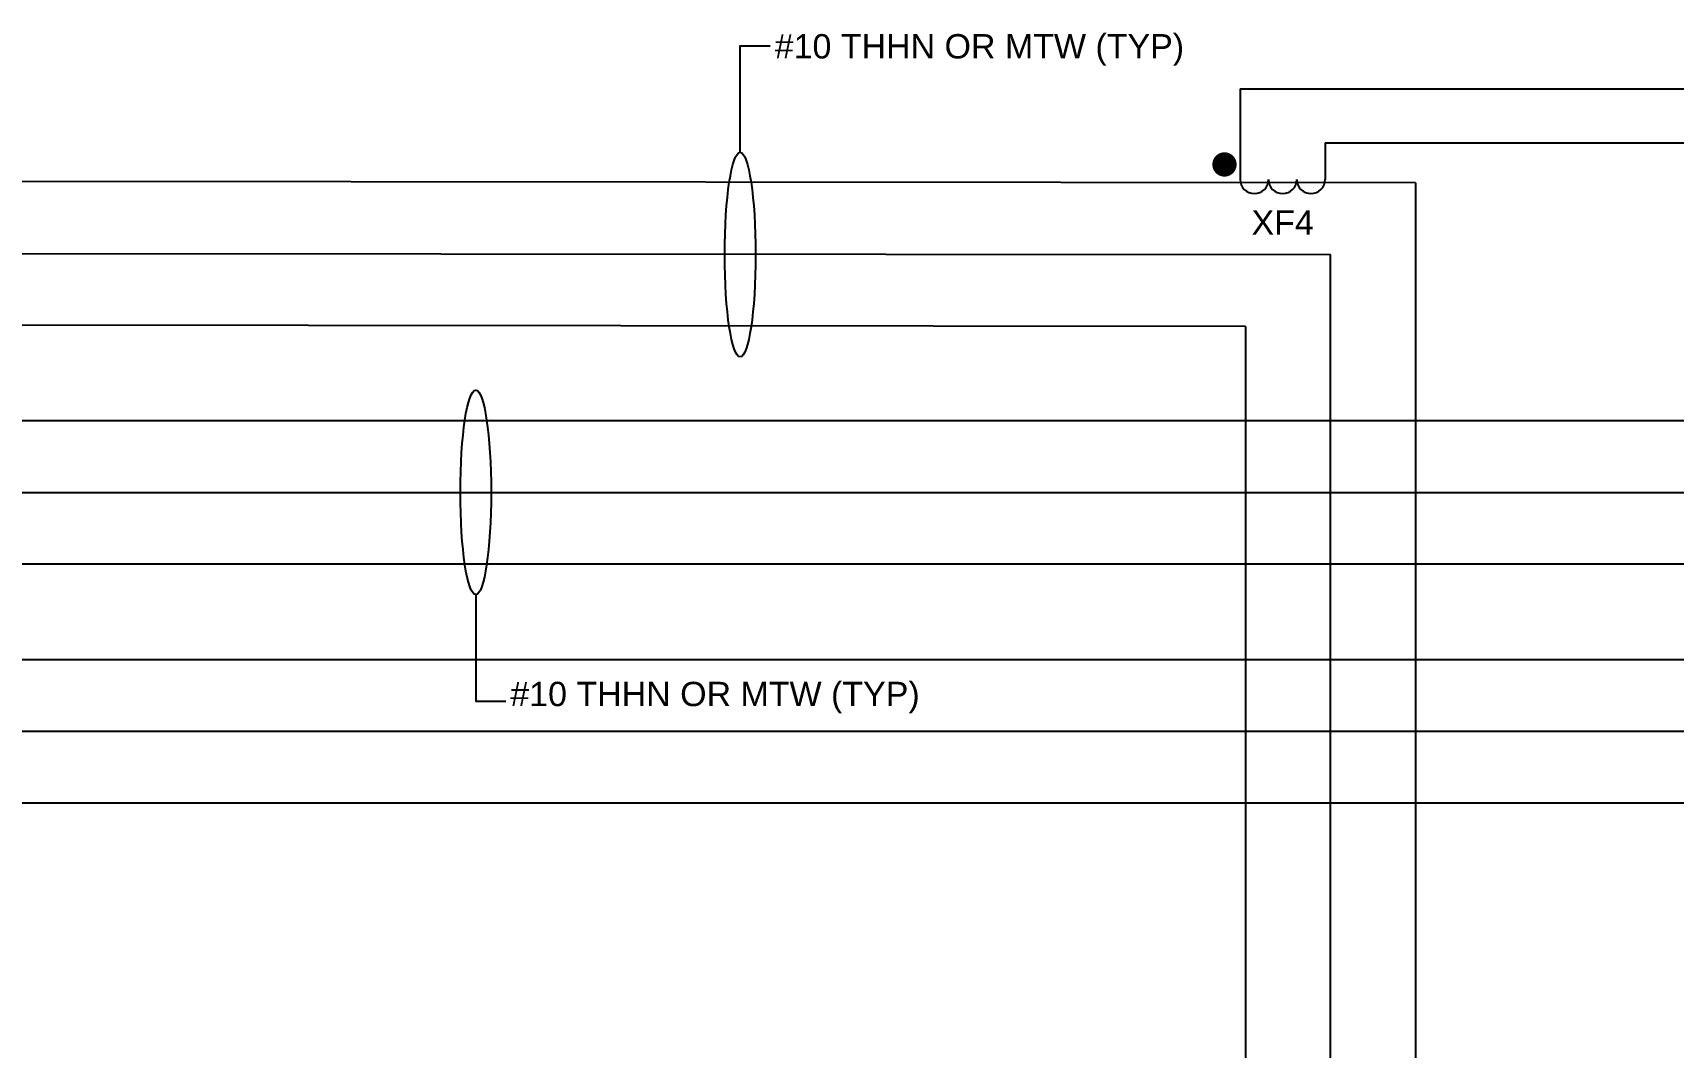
# Model space of a CAD drawing. Header units: inches. Extents: x -228 to 241, y -155 to 115.
# Drawn here: x -182.47 to -174.03, y -68.45 to -63.24 of the extents above; entities that cross this region are included whole.
import ezdxf
from ezdxf.enums import TextEntityAlignment as Align

# ---------------------------------------------------------------- set-up
doc = ezdxf.new("R2010")
doc.units = ezdxf.units.IN
doc.header["$MEASUREMENT"] = 0
for name, color, linetype in [('CURRENT TRANSFORMER', 201, 'Continuous'), ('PANEL WIRE', 5, 'Continuous'), ('PANEL WIRE - N', 255, 'Continuous'), ('TXT', 4, 'Continuous')]:
    doc.layers.add(name, color=color, linetype=linetype)
doc.styles.get("Standard").update_dxf_attribs({"font": 'arial.ttf'})

msp = doc.modelspace()

# ---------------------------------------------------------------- linework, layer by layer
at = {"layer": 'CURRENT TRANSFORMER'}
for p, q in [((-176.259436, -63.525426), (-169.789134, -63.525426)), ((-176.259436, -63.525426), (-176.259436, -63.991768)), ((-175.82261, -63.803771), (-169.352307, -63.803771)), ((-175.82261, -63.803771), (-175.82261, -63.991768))]:
    msp.add_line(p, q, dxfattribs=at)
at = {"layer": 'CURRENT TRANSFORMER', "ltscale": 0.1, "const_width": 0.0625}
msp.add_lwpolyline([(-176.371291, -63.914834, 1), (-176.308791, -63.914834, 1)], format="xyb", close=True, dxfattribs=at)
at = {"layer": 'CURRENT TRANSFORMER'}
for centre in [(-176.186632, -63.991768), (-176.041023, -63.991768), (-175.895414, -63.991768)]:
    msp.add_arc(centre, 0.072804, 180, 0, dxfattribs=at)
at = {"layer": 'PANEL WIRE'}
for p, q in [((-175.358502, -64.008905), (-192.388011, -63.992178)), ((-175.358502, -64.008905), (-175.358502, -72.209571)), ((-176.232155, -64.74733), (-192.301107, -64.730603)), ((-176.232155, -64.74733), (-176.232155, -72.209571)), ((-187.436507, -65.23081), (-167.27757, -65.23081)), ((-168.151223, -65.969235), (-187.436507, -65.969235)), ((-187.378396, -66.45885), (-153.058562, -66.45885)), ((-153.932214, -67.197275), (-187.378396, -67.197275))]:
    msp.add_line(p, q, dxfattribs=at)
at = {"layer": 'PANEL WIRE - N'}
for p, q in [((-194.518942, -64.36139), (-175.795329, -64.378118)), ((-175.795329, -71.89263), (-175.795329, -64.378118)), ((-187.436507, -65.600022), (-167.714396, -65.600022)), ((-187.378396, -66.828063), (-153.495388, -66.828063))]:
    msp.add_line(p, q, dxfattribs=at)
at = {"layer": 'TXT'}
for points in [[(-178.830386, -63.852382), (-178.830386, -63.305737), (-178.675777, -63.305737)], [(-180.189856, -66.125758), (-180.189856, -66.672403), (-180.035247, -66.672403)]]:
    msp.add_lwpolyline(points, dxfattribs=at)
for centre in [(-178.830386, -64.378118), (-180.189856, -65.600022)]:
    msp.add_ellipse(centre, major_axis=(0, -0.525736), ratio=0.15040391, dxfattribs=at)

# ---------------------------------------------------------------- texts
for p in [(-178.652713, -63.369914), (-180.012182, -66.698693)]:
    msp.add_text('#10 THHN OR MTW (TYP)', height=0.125, dxfattribs=at).set_placement(p)
msp.add_text('XF4', height=0.125, dxfattribs=at).set_placement((-176.041023, -64.213366), align=Align.MIDDLE_CENTER)

doc.saveas('drawing.dxf')
